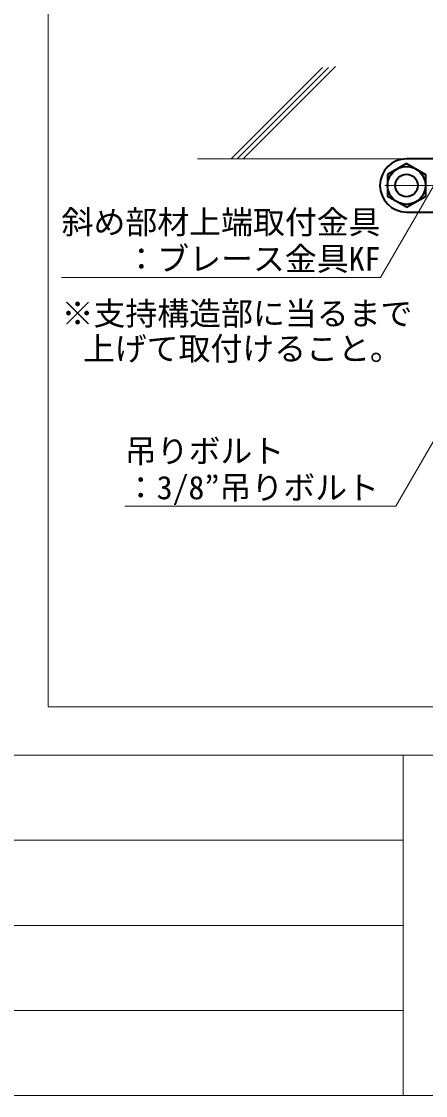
# Model space of a CAD drawing. Units: millimetres on the paper, enlarged 40 times, with parts at other scales. Extents: x -7800 to 7800, y -5578 to 5491.
# Drawn here: x -2018 to -1258, y -5515 to -3495 of the extents above; entities that cross this region are included whole.
import ezdxf
from ezdxf.enums import TextEntityAlignment as Align

# ---------------------------------------------------------------- set-up
doc = ezdxf.new("R2010")
doc.units = ezdxf.units.MM
doc.header["$LTSCALE"] = 40
doc.linetypes.add('CHAIN1', pattern=[8, 5, -1, 1, -1])
doc.linetypes.add('DASHED1', pattern=[1.8, 1.2, -0.6])
for name, color, linetype, lineweight in [('3-0_中心線', 4, 'CHAIN1', 9), ('3-6_文字', 7, 'Continuous', 18), ('3-7_金具', 6, 'Continuous', 35), ('3-9_躯体', 4, 'DASHED1', 9), ('F-2_太線１', 3, 'Continuous', 18)]:
    doc.layers.add(name, color=color, linetype=linetype, lineweight=lineweight)
doc.styles.add('ＭＳ ゴシック', font='')
doc.styles.get('ＭＳ ゴシック').set_extended_font_data('MS Gothic')

msp = doc.modelspace()

# ---------------------------------------------------------------- linework, layer by layer
at = {"layer": '3-0_中心線'}
msp.add_line((-1334.73, -3803.13), (-1096.07, -3803.13), dxfattribs=at)
at = {"layer": '3-6_文字'}
for p, q in [((-1242.88, -3803.13), (-1342.88, -3976.33)), ((-1342.88, -3976.33), (-1942.88, -3976.33)), ((-1214.01, -4233.39), (-1314.01, -4406.6)), ((-1314.01, -4406.6), (-1824.01, -4406.6))]:
    msp.add_line(p, q, dxfattribs=at)
at = {"layer": '3-7_金具'}
for p, q in [((-1132.4, -3753.13), (-1294.01, -3753.13)), ((-1294.01, -3762.02), (-1329.61, -3782.58)), ((-1294.01, -3762.02), (-1258.41, -3782.58)), ((-1329.61, -3782.58), (-1329.61, -3823.68)), ((-1258.41, -3782.58), (-1258.41, -3823.68)), ((-1294.01, -3844.24), (-1329.61, -3823.68)), ((-1294.01, -3844.24), (-1258.41, -3823.68)), ((-1294.01, -3853.13), (-1134.01, -3853.13))]:
    msp.add_line(p, q, dxfattribs=at)
for radius in [35.6, 21.2]:
    msp.add_circle((-1294.01, -3803.13), radius, dxfattribs=at)
msp.add_arc((-1294.01, -3803.13), 50, 90, 270, dxfattribs=at)
at = {"layer": '3-9_躯体', "linetype": 'Continuous'}
for p, q in [((-1452.22, -3581.4), (-1623.95, -3753.13)), ((-1440.58, -3581.08), (-1612.63, -3753.13)), ((-1427.87, -3579.68), (-1601.32, -3753.13)), ((-334.08, -3753.13), (-1687.47, -3753.13)), ((-1294.01, -3753.13), (-1134.01, -3753.13))]:
    msp.add_line(p, q, dxfattribs=at)
at = {"layer": 'F-2_太線１'}
for p, q in [((-7800, -4874.85), (7800, -4874.85)), ((-1300, -4874.85), (-1300, -5514.85)), ((-7800, -5514.85), (7800, -5514.85))]:
    msp.add_line(p, q, dxfattribs=at)
at = {"layer": 'F-2_太線１', "color": 4, "lineweight": 9}
for p, q in [((-4400, -5034.85), (-1300, -5034.85)), ((-4400, -5194.85), (-1300, -5194.85)), ((-4400, -5354.85), (-1300, -5354.85))]:
    msp.add_line(p, q, dxfattribs=at)
at = {"layer": 'F-2_太線１'}
msp.add_lwpolyline([(-1968.18, 1696.25), (-1968.18, -4783.77), (-78.18, -4783.77)], dxfattribs=at)

# ---------------------------------------------------------------- texts
at = {"layer": '3-6_文字', "style": 'ＭＳ ゴシック'}
for s, p in [('斜め部材上端取付金具', (-1942.88, -3907.3)), ('：ブレース金具KF', (-1822.88, -3976.33)), ('※支持構造部に当るまで', (-1942.88, -4079.12)), ('上げて取付けること。', (-1902.88, -4145.2)), ('吊りボルト', (-1824.01, -4337.75)), ('：3/8”吊りボルト', (-1824.01, -4406.6))]:
    msp.add_text(s, height=43.99, dxfattribs=at).set_placement(p, align=Align.BOTTOM_LEFT)

doc.saveas('drawing.dxf')
